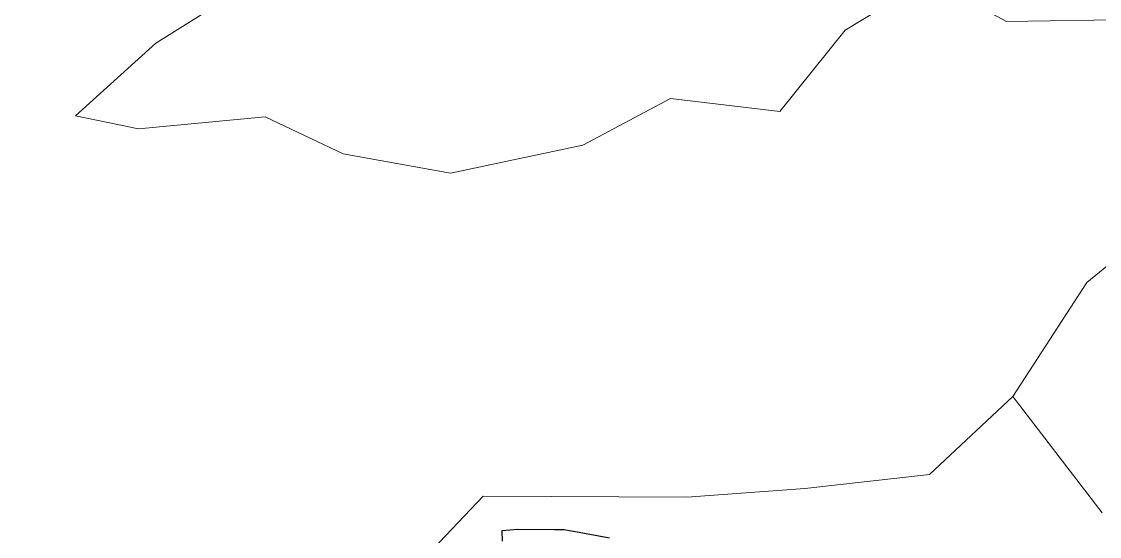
# Model space of a CAD drawing. Header units: millimetres. Extents: x 617751 to 636088, y 68402 to 77988.
# Drawn here: x 623959 to 624953, y 71007 to 71483 of the extents above; entities that cross this region are included whole.
import ezdxf

# ---------------------------------------------------------------- set-up
doc = ezdxf.new("R2010")
doc.units = ezdxf.units.MM
doc.header["$LTSCALE"] = 3
doc.header["$MEASUREMENT"] = 0
doc.layers.add('ALINHAMENTO PREDIAL', color=120, linetype='Continuous')
doc.layers.add('BAIRRO', color=30, linetype='Continuous')

msp = doc.modelspace()

# ---------------------------------------------------------------- linework, layer by layer
at = {"layer": 'ALINHAMENTO PREDIAL'}
msp.add_lwpolyline([(624402.47, 71002.93), (624402.38, 71012.69), (624416.45, 71014.04), (624450.56, 71013.67), (624459.3, 71013.74), (624473.5, 71011.15), (624501.32, 71006)], dxfattribs=at)
msp.add_lwpolyline([(624402.47, 71002.93), (624402.38, 71012.69), (624416.45, 71014.04), (624450.56, 71013.67), (624459.3, 71013.74), (624473.5, 71011.15), (624501.32, 71006)], dxfattribs=at)
msp.add_lwpolyline([(624402.47, 71002.93), (624402.38, 71012.69), (624416.45, 71014.04), (624450.56, 71013.67), (624459.3, 71013.74), (624473.5, 71011.15), (624501.32, 71006)], dxfattribs=at)
msp.add_lwpolyline([(624402.47, 71002.93), (624402.38, 71012.69), (624416.45, 71014.04), (624450.56, 71013.67), (624459.3, 71013.74), (624473.5, 71011.15), (624501.32, 71006)], dxfattribs=at)
msp.add_lwpolyline([(624402.47, 71002.93), (624402.38, 71012.69), (624416.45, 71014.04), (624450.56, 71013.67), (624459.3, 71013.74), (624473.5, 71011.15), (624501.32, 71006)], dxfattribs=at)
msp.add_lwpolyline([(624402.47, 71002.93), (624402.38, 71012.69), (624416.45, 71014.04), (624450.56, 71013.67), (624459.3, 71013.74), (624473.5, 71011.15), (624501.32, 71006)], dxfattribs=at)
msp.add_lwpolyline([(624402.47, 71002.93), (624402.38, 71012.69), (624416.45, 71014.04), (624450.56, 71013.67), (624459.3, 71013.74), (624473.5, 71011.15), (624501.32, 71006)], dxfattribs=at)
msp.add_lwpolyline([(624402.47, 71002.93), (624402.38, 71012.69), (624416.45, 71014.04), (624450.56, 71013.67), (624459.3, 71013.74), (624473.5, 71011.15), (624501.32, 71006)], dxfattribs=at)
at = {"layer": 'BAIRRO', "lineweight": 20}
for points in [[(623906.65, 71661.57), (624031.65, 71676.57), (624174.65, 71654.57), (624210.65, 71605.57), (624184.65, 71526.57), (624082.65, 71462.57), (624008.65, 71395.57), (624066.65, 71383.57), (624183.65, 71394.57), (624255.65, 71360.57), (624354.65, 71342.57), (624476.65, 71368.57), (624557.65, 71411.57), (624658.65, 71399.57), (624718.65, 71474.57), (624795.65, 71521.57), (624867.65, 71482.57), (624988.65, 71484.57)], [(624988.65, 71484.57), (624867.65, 71482.57), (624795.65, 71521.57), (624718.65, 71474.57), (624658.65, 71399.57), (624557.65, 71411.57), (624476.65, 71368.57), (624354.65, 71342.57), (624255.65, 71360.57), (624183.65, 71394.57), (624066.65, 71383.57), (624008.65, 71395.57), (624082.65, 71462.57), (624184.65, 71526.57), (624210.65, 71605.57), (624174.65, 71654.57), (624031.65, 71676.57), (623906.65, 71661.57)], [(624332.65, 70989.57), (624384.65, 71044.57), (624572.65, 71043.57), (624681.65, 71051.57), (624796.65, 71064.57), (624873.65, 71136.57), (624941.65, 71241.57), (625013.65, 71300.57)], [(625013.65, 71300.57), (624941.65, 71241.57), (624873.65, 71136.57), (624956.08, 71029.2)]]:
    msp.add_lwpolyline(points, dxfattribs=at)

doc.saveas('drawing.dxf')
